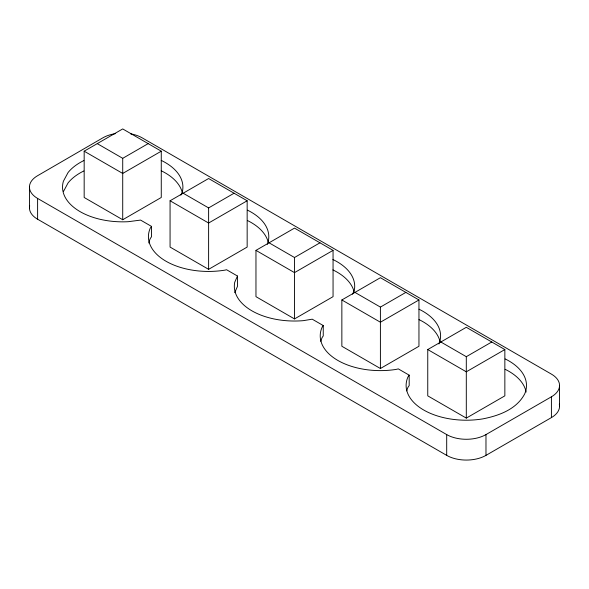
<?xml version="1.0" encoding="UTF-8"?>
<svg xmlns="http://www.w3.org/2000/svg" width="589" height="589" viewBox="0 0 589 589"><rect width="100%" height="100%" fill="white"/><g stroke="black" fill="none" stroke-linecap="round" stroke-linejoin="round"><path stroke-width="0.88" d="M83.852 160.569A60.181 34.744 0 0 0 68.066 172.54L63.406 181.206A60.181 34.744 0 0 0 128.211 221.7L140.572 220.087L151.491 226.39L150.276 228.142A60.181 34.744 0 0 0 224.961 270.13L226.566 269.733L237.455 276.02L234.731 282.264A60.181 34.744 0 0 0 303.269 320.659L312.222 319.186L323.243 325.548L323.243 335.936L322.242 337.342A60.181 34.744 0 0 0 320.821 341.392M234.731 292.652L237.455 286.409L237.455 276.02M352.59 294.198L354.291 290.296A60.181 34.744 0 0 0 332.888 259.513M63.406 191.594L68.066 182.929A60.181 34.744 0 0 1 83.852 170.957M180.86 195.15L182.03 192.986A60.181 34.744 0 0 0 161.209 160.385M323.243 325.548L322.242 326.961A60.181 34.744 0 0 0 396.117 369.413L398.304 368.883L409.186 375.164L407.956 376.953A60.181 34.744 0 0 0 482.715 418.897C498.854 415.753 516.501 409.37 524.652 393.975A60.181 34.744 0 0 0 505.141 358.922M84.168 151.189L122.718 128.932L161.268 151.189L161.268 197.484L122.718 219.741L84.168 197.484L84.168 151.189L122.718 173.446L161.268 151.189M97.259 143.628L122.718 158.323L148.17 143.628M170.066 200.775L208.616 178.526L247.159 200.775L247.159 247.078L208.616 269.335L170.066 247.078L170.066 200.775L208.616 223.032L247.159 200.775M183.157 193.221L208.616 207.917L234.069 193.221M255.965 250.369L294.507 228.112L333.057 250.369L333.057 296.665L294.507 318.921L255.965 296.665L255.965 250.369L294.507 272.626L333.057 250.369M269.055 242.808L294.507 257.511L319.967 242.808M341.856 299.963L380.406 277.706L418.956 299.963L418.956 346.258L380.406 368.515L341.856 346.258L341.856 299.963L380.406 322.22L418.956 299.963M354.953 292.402L380.406 307.097L405.858 292.402M427.754 349.557L466.304 327.3L504.854 349.557L504.854 395.852L466.304 418.109L427.754 395.852L427.754 349.557L466.304 371.814L504.854 349.557M440.852 341.995L466.304 356.691L491.756 341.995M115.289 133.674A27.705 15.999 0 0 0 102.861 137.833L37.556 175.728A27.845 16.072 0 0 0 37.608 198.434L446.698 434.586A27.779 16.036 0 0 0 485.977 434.579L551.414 396.802A27.779 16.036 0 0 0 551.414 374.125L142.096 137.804A27.705 15.999 0 0 0 130.522 133.806M29.686 205.782A27.845 16.072 0 0 0 37.608 219.226L446.698 455.371A27.779 16.036 0 0 0 485.977 455.371L551.414 417.594A27.779 16.036 0 0 0 559.314 404.157M559.55 385.464L559.55 406.255M551.414 396.802L551.414 417.594M485.977 434.579L485.977 455.371M466.304 356.691L466.304 418.109M446.698 434.586L446.698 455.371M409.186 375.164L409.186 385.552L407.956 387.341A60.181 34.744 0 0 0 406.734 390.905M380.406 307.097L380.406 368.515M294.507 257.511L294.507 318.921M208.616 207.917L208.616 269.335M151.491 226.39L151.491 236.778L150.276 238.53A60.181 34.744 0 0 0 148.848 242.999M122.718 158.323L122.718 219.741M37.608 198.434L37.608 219.226M29.45 187.088L29.45 207.88M418.993 309.21A60.181 34.744 0 0 1 438.923 343.991M247.498 210.17A60.181 34.744 0 0 1 267.31 244.354M505.141 369.31A60.181 34.744 0 0 1 526.124 392.06M418.993 319.599A60.181 34.744 0 0 1 440.145 342.054M332.888 269.902A60.181 34.744 0 0 1 354.055 291.614M247.498 220.558A60.181 34.744 0 0 1 268.267 242.491M161.209 170.773A60.181 34.744 0 0 1 182.502 193.494"/></g></svg>
